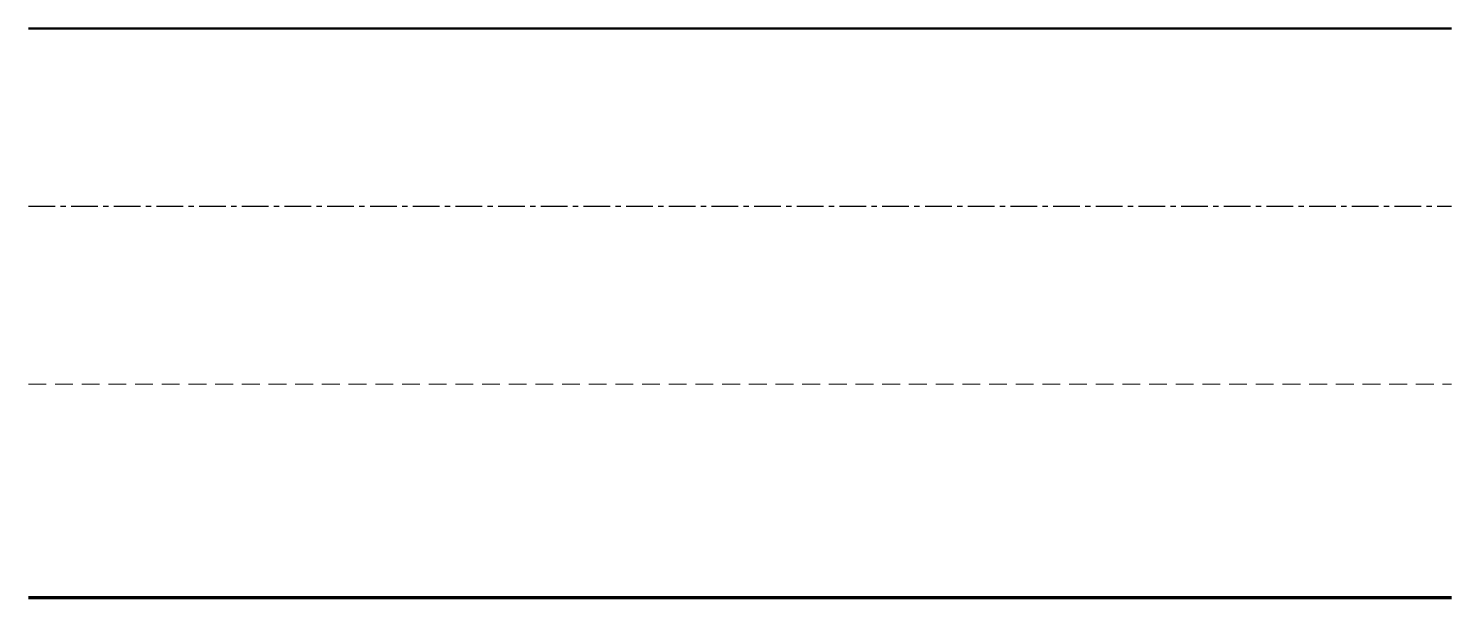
# Model space of a CAD drawing. Header units: metres. Extents: x 0 to 40000, y -16000 to 0.
import ezdxf

# ---------------------------------------------------------------- set-up
doc = ezdxf.new("R2010")
doc.units = ezdxf.units.M
doc.linetypes.add('CENTER', pattern=[1200, 750, -150, 150, -150])
doc.linetypes.add('DASHED', pattern=[750, 500, -250])
doc.layers.add('CENTRELINE', color=2, linetype='CENTER', lineweight=25)
doc.layers.add('KERB', color=7, linetype='CONTINUOUS', lineweight=50)

msp = doc.modelspace()

# ---------------------------------------------------------------- linework, layer by layer
at = {"color": 1, "linetype": 'DASHED', "lineweight": 13}
msp.add_line((0, -10000), (40000, -10000), dxfattribs=at)
at = {"color": 5, "lineweight": 140}
msp.add_line((0, -16000), (40000, -16000), dxfattribs=at)
at = {"layer": 'CENTRELINE'}
msp.add_line((0, -5000), (40000, -5000), dxfattribs=at)
at = {"layer": 'KERB'}
msp.add_line((0, 0), (40000, 0), dxfattribs=at)

doc.saveas('drawing.dxf')
